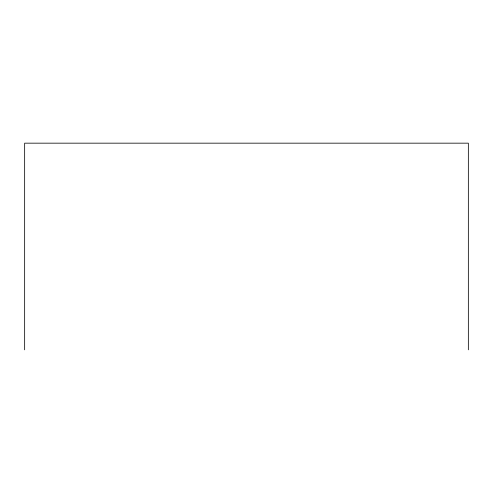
<?xml version="1.0" encoding="UTF-8"?>
<svg xmlns="http://www.w3.org/2000/svg" width="493" height="493" viewBox="0 0 493 493"><rect width="100%" height="100%" fill="white"/><g stroke="black" fill="none" stroke-linecap="round" stroke-linejoin="round"><path stroke-width="0.74" d="M468.35 349.833L468.35 143.167L24.65 143.167L24.65 349.833"/></g></svg>
